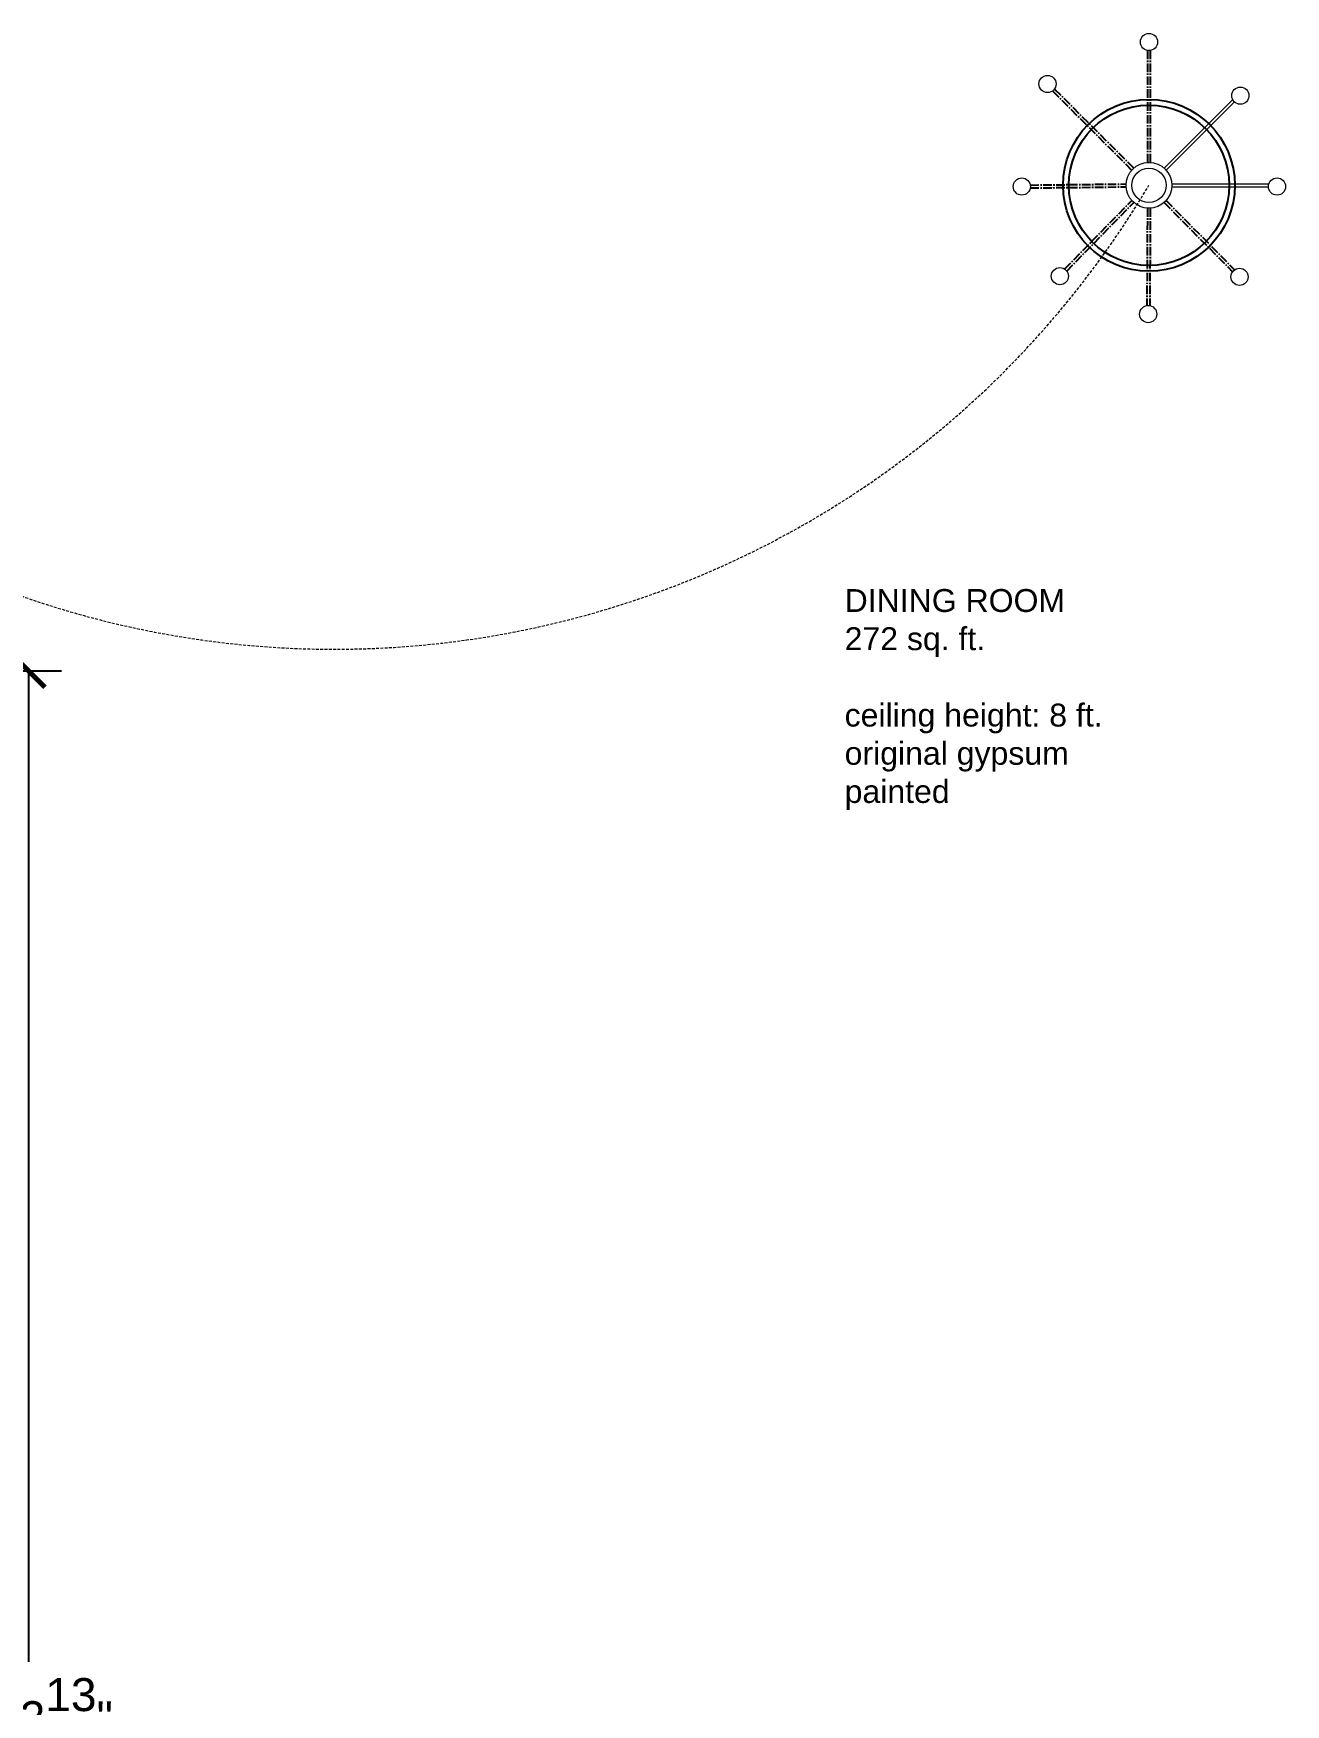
# Model space of a CAD drawing. Header units: inches. Extents: x -10 to 380, y 62 to 547.
# Drawn here: x 187.3 to 296.6, y 306.5 to 452.4 of the extents above; entities that cross this region are included whole.
import ezdxf

# ---------------------------------------------------------------- set-up
doc = ezdxf.new("R2010")
doc.units = ezdxf.units.IN
doc.header["$MEASUREMENT"] = 0
doc.linetypes.add('CENTER2', pattern=[1.125, 0.75, -0.125, 0.125, -0.125])
doc.linetypes.add('DASHED2', pattern=[0.375, 0.25, -0.125])
doc.layers.get('0').update_dxf_attribs({"color": 1, "lineweight": 9})
for name, color, linetype, lineweight in [('A201-Dimensions', 7, 'Continuous', 9), ('A201-Floorplan-2nd-floor', 7, 'Continuous', 9), ('A201-Text', 7, 'Continuous', 9)]:
    doc.layers.add(name, color=color, linetype=linetype, lineweight=lineweight)
doc.styles.add('Annotative', font='Arial.ttf')
doc.dimstyles.new('Annotative', dxfattribs={"dimtxt": 0.18, "dimasz": 0.18, "dimexe": 0.18, "dimexo": 0.0625, "dimgap": 0.09, "dimtad": 0, "dimtih": 1, "dimtoh": 1, "dimdec": 4, "dimzin": 0, "dimdsep": 46, "dimlunit": 4, "dimtxsty": 'Annotative', "dimblk": 'ARCHTICK', "dimblk1": 'ARCHTICK', "dimblk2": 'ARCHTICK', "dimcen": 0.09, "dimadec": 0, "dimazin": 0, "dimtfac": 1, "dimtdec": 4, "dimtofl": 0, "dimtmove": 0, "dimatfit": 3, "dimldrblk": 'ARCHTICK', "dimfxl": 1, "dimtolj": 1, "dimtzin": 0, "dimarcsym": 0})

# ---------------------------------------------------------------- blocks, each defined once
blk = doc.blocks.new('_ArchTick')
at = {"color": 0, "linetype": 'ByBlock', "lineweight": 30, "const_width": 0.15}
blk.add_lwpolyline([(-0.5, -0.5), (0.5, 0.5)], dxfattribs=at)
blk = doc.blocks.new('*D546')
at = {"layer": 'A201-Dimensions', "color": 0, "lineweight": -2, "transparency": 16777216}
for p, q in [((174.69, 396.79), (189.79, 396.79)), ((186.91, 396.79), (186.91, 310.29)), ((186.91, 214.01), (186.91, 300.52)), ((174.69, 214.01), (189.79, 214.01))]:
    blk.add_line(p, q, dxfattribs=at)
at = {"layer": 'A201-Dimensions', "color": 0, "lineweight": -2, "transparency": 16777216, "xscale": 2.88, "yscale": 2.88, "zscale": 2.88}
for p, rotation in [((186.91, 396.79), 90), ((186.91, 214.01), 270)]:
    blk.add_blockref('_ArchTick', p, dxfattribs=dict(at, rotation=rotation))
at = {"layer": 'A201-Dimensions', "color": 0, "lineweight": 5, "transparency": 16777216, "insert": (186.91, 305.4), "char_height": 2.88, "attachment_point": 5, "style": 'Annotative'}
blk.add_mtext('\\A1;15\'-2{\\H1x;\\S13/16;}"', dxfattribs=at)
blk = doc.blocks.new('original-dining-room-chandelier-flat0')
at = {"linetype": 'CENTER2', "lineweight": -3}
for p, q in [((-0.12, 11.76), (-0.12, 2)), ((0.12, 11.76), (0.12, 2)), ((-10.35, 0.02), (-2, 0.12)), ((-10.35, -0.23), (-2, -0.13)), ((-0.13, -2), (-0.18, -10.49)), ((0.12, -2), (0.07, -10.49))]:
    blk.add_line(p, q, dxfattribs=at)
at = {"lineweight": 5}
for p, q in [((2, 0.12), (10.43, 0.12)), ((2, -0.12), (10.43, -0.12))]:
    blk.add_line(p, q, dxfattribs=at)
for centre, radius in [((0, 12.51), 0.75), ((0, 0), 2), ((0, 0), 1.5), ((-11.1, -0.11), 0.75), ((11.18, -0.11), 0.75), ((-0.06, -11.24), 0.75)]:
    blk.add_circle(centre, radius, dxfattribs=at)
at = {"lineweight": -3}
for radius in [7.5, 7]:
    blk.add_circle((0, 0), radius, dxfattribs=at)
blk = doc.blocks.new('original-dining-room-chandelier-flat1')
at = {"linetype": 'CENTER2', "lineweight": -3}
for p, q in [((-8.4, 8.23), (-1.5, 1.32)), ((-8.23, 8.4), (-1.32, 1.5)), ((-7.34, -7.3), (-1.5, -1.33)), ((1.5, -1.33), (7.47, -7.37)), ((-7.16, -7.48), (-1.32, -1.5)), ((1.32, -1.5), (7.29, -7.54))]:
    blk.add_line(p, q, dxfattribs=at)
at = {"lineweight": 5}
for p, q in [((1.32, 1.5), (7.29, 7.47)), ((1.5, 1.32), (7.47, 7.29))]:
    blk.add_line(p, q, dxfattribs=at)
for centre, radius in [((-8.85, 8.85), 0.75), ((7.98, 7.83), 0.75), ((0, 0), 2), ((0, 0), 1.5), ((-7.77, -7.93), 0.75), ((7.91, -7.99), 0.75)]:
    blk.add_circle(centre, radius, dxfattribs=at)
at = {"lineweight": -3}
for radius in [7.5, 7]:
    blk.add_circle((0, 0), radius, dxfattribs=at)
blk = doc.blocks.new('original-dining-room-chandelier')
at = {"layer": 'A201-Floorplan-2nd-floor', "lineweight": 5}
for name in ['original-dining-room-chandelier-flat0', 'original-dining-room-chandelier-flat1']:
    blk.add_blockref(name, (0, 0), dxfattribs=at)

msp = doc.modelspace()

# ---------------------------------------------------------------- linework, layer by layer
at = {"layer": 'A201-Floorplan-2nd-floor', "linetype": 'DASHED2', "lineweight": 5}
msp.add_arc((213.59222, 481.33373), 82.66873, 235.6252152, 329.3296596, dxfattribs=at)

# ---------------------------------------------------------------- block references
at = {"layer": 'A201-Floorplan-2nd-floor', "lineweight": 5}
msp.add_blockref('original-dining-room-chandelier', (284.69696, 439.1646), dxfattribs=at)

# ---------------------------------------------------------------- texts
at = {"layer": 'A201-Text', "lineweight": 5, "insert": (258.13761, 403.92156), "char_height": 2, "width": 23.7218199, "attachment_point": 1, "style": 'Annotative'}
msp.add_mtext('DINING ROOM\\P272 sq. ft.\\P\\Pceiling height: 8 ft.\\Poriginal gypsum\\Ppainted', dxfattribs=at)

# ---------------------------------------------------------------- dimensions: what is measured, and where the dimension line sits
at = {"layer": 'A201-Dimensions', "lineweight": 5}
dim = msp.add_linear_dim(base=(186.91346, 396.79497), p1=(173.69289, 214.01313), p2=(173.69289, 396.79497), angle=90, dimstyle='Annotative', dxfattribs=at)
dim.commit()
dim.dimension.update_dxf_attribs({"geometry": '*D546', "text_midpoint": (186.91346, 305.40405), "dimtype": 160})

doc.saveas('drawing.dxf')
